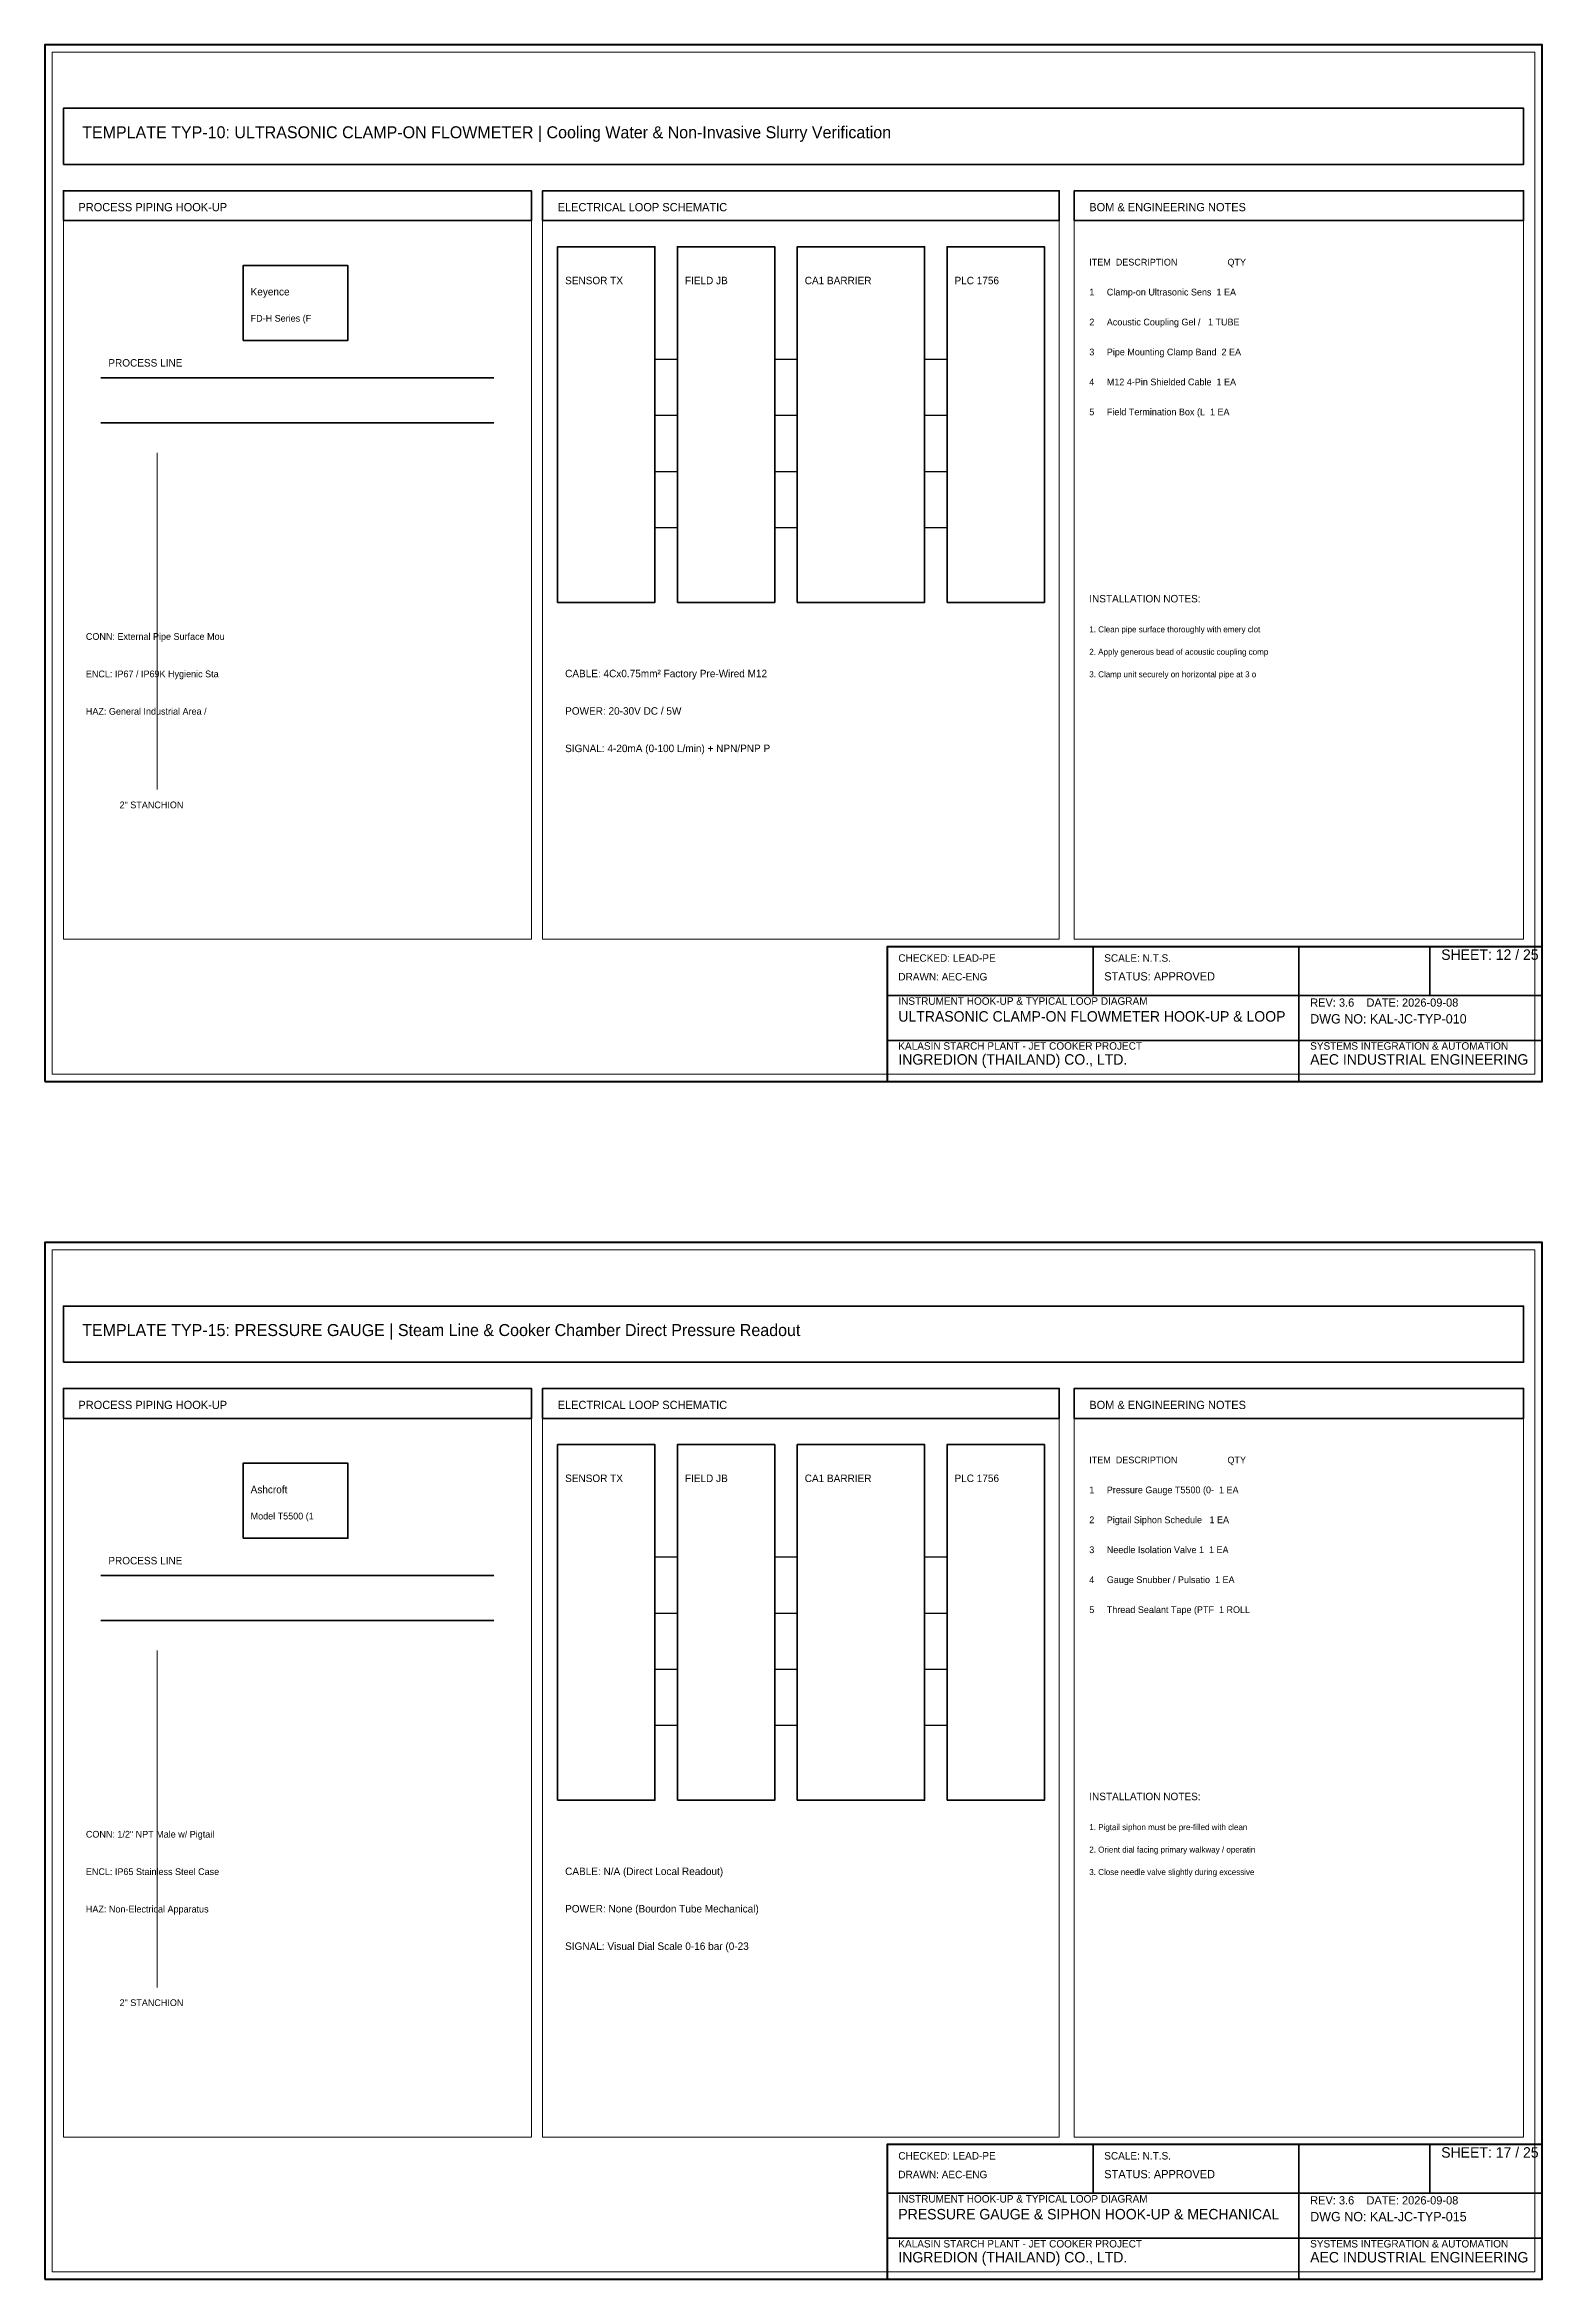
# Model space of a CAD drawing. Header units: millimetres. Extents: x 0 to 2200, y -1280 to 277.
# Drawn here: x 450 to 850, y -960 to -363 of the extents above; entities that cross this region are included whole.
import ezdxf

# ---------------------------------------------------------------- set-up
doc = ezdxf.new("R2010")
doc.units = ezdxf.units.MM
for name, color, linetype, lineweight in [('0_BORDER', 7, 'Continuous', 70), ('0_TITLE_BLOCK', 4, 'Continuous', 35), ('IE-CABLE', 6, 'Continuous', 25), ('IE-EQUIP', 2, 'Continuous', 35), ('IE-WIRE', 1, 'Continuous', 25), ('NOTATIONS', 8, 'Continuous', 18), ('RELAYS', 30, 'Continuous', 35), ('TER', 3, 'Continuous', 35), ('TEXTS', 7, 'Continuous', 25)]:
    doc.layers.add(name, color=color, linetype=linetype, lineweight=lineweight)

msp = doc.modelspace()

# ---------------------------------------------------------------- linework, layer by layer
at = {"layer": '0_BORDER'}
for points in [[(450, -640), (850, -640), (850, -363), (450, -363)], [(675, -640), (850, -640), (850, -604), (675, -604)], [(450, -960), (850, -960), (850, -683), (450, -683)], [(675, -960), (850, -960), (850, -924), (675, -924)]]:
    msp.add_lwpolyline(points, close=True, dxfattribs=at)
at = {"layer": '0_TITLE_BLOCK'}
for p, q in [((730, -617), (730, -604)), ((785, -617), (785, -604)), ((820, -617), (820, -604)), ((675, -617), (850, -617)), ((785, -640), (785, -617)), ((675, -629), (850, -629)), ((730, -937), (730, -924)), ((785, -937), (785, -924)), ((820, -937), (820, -924)), ((675, -937), (850, -937)), ((785, -960), (785, -937)), ((675, -949), (850, -949))]:
    msp.add_line(p, q, dxfattribs=at)
for points in [[(455, -410), (580, -410), (580, -402), (455, -402)], [(583, -410), (721, -410), (721, -402), (583, -402)], [(725, -410), (845, -410), (845, -402), (725, -402)], [(455, -730), (580, -730), (580, -722), (455, -722)], [(583, -730), (721, -730), (721, -722), (583, -722)], [(725, -730), (845, -730), (845, -722), (725, -722)]]:
    msp.add_lwpolyline(points, close=True, dxfattribs=at)
at = {"layer": 'IE-CABLE'}
for p, q in [((645, -447), (651, -447)), ((645, -462), (651, -462)), ((645, -477), (651, -477)), ((645, -492), (651, -492)), ((645, -767), (651, -767)), ((645, -782), (651, -782)), ((645, -797), (651, -797)), ((645, -812), (651, -812))]:
    msp.add_line(p, q, dxfattribs=at)
at = {"layer": 'IE-EQUIP'}
for p, q in [((465, -452), (570, -452)), ((465, -464), (570, -464)), ((465, -772), (570, -772)), ((465, -784), (570, -784))]:
    msp.add_line(p, q, dxfattribs=at)
for points in [[(455, -395), (845, -395), (845, -380), (455, -380)], [(587, -512), (613, -512), (613, -417), (587, -417)], [(691, -512), (717, -512), (717, -417), (691, -417)], [(503, -442), (531, -442), (531, -422), (503, -422)], [(455, -715), (845, -715), (845, -700), (455, -700)], [(587, -832), (613, -832), (613, -737), (587, -737)], [(691, -832), (717, -832), (717, -737), (691, -737)], [(503, -762), (531, -762), (531, -742), (503, -742)]]:
    msp.add_lwpolyline(points, close=True, dxfattribs=at)
at = {"layer": 'IE-WIRE'}
for p, q in [((613, -447), (619, -447)), ((685, -447), (691, -447)), ((613, -462), (619, -462)), ((685, -462), (691, -462)), ((613, -477), (619, -477)), ((685, -477), (691, -477)), ((613, -492), (619, -492)), ((685, -492), (691, -492)), ((613, -767), (619, -767)), ((685, -767), (691, -767)), ((613, -782), (619, -782)), ((685, -782), (691, -782)), ((613, -797), (619, -797)), ((685, -797), (691, -797)), ((613, -812), (619, -812)), ((685, -812), (691, -812))]:
    msp.add_line(p, q, dxfattribs=at)
at = {"layer": 'NOTATIONS'}
for p, q in [((480, -562), (480, -472)), ((480, -882), (480, -792))]:
    msp.add_line(p, q, dxfattribs=at)
for points in [[(452, -638), (848, -638), (848, -365), (452, -365)], [(455, -602), (580, -602), (580, -402), (455, -402)], [(583, -602), (721, -602), (721, -402), (583, -402)], [(725, -602), (845, -602), (845, -402), (725, -402)], [(452, -958), (848, -958), (848, -685), (452, -685)], [(455, -922), (580, -922), (580, -722), (455, -722)], [(583, -922), (721, -922), (721, -722), (583, -722)], [(725, -922), (845, -922), (845, -722), (725, -722)]]:
    msp.add_lwpolyline(points, close=True, dxfattribs=at)
at = {"layer": 'RELAYS'}
for points in [[(651, -512), (685, -512), (685, -417), (651, -417)], [(651, -832), (685, -832), (685, -737), (651, -737)]]:
    msp.add_lwpolyline(points, close=True, dxfattribs=at)
at = {"layer": 'TER'}
for points in [[(619, -512), (645, -512), (645, -417), (619, -417)], [(619, -832), (645, -832), (645, -737), (619, -737)]]:
    msp.add_lwpolyline(points, close=True, dxfattribs=at)

# ---------------------------------------------------------------- texts
at = {"layer": '0_TITLE_BLOCK'}
for s, height, p in [('TEMPLATE TYP-10: ULTRASONIC CLAMP-ON FLOWMETER | Cooling Water & Non-Invasive Slurry Verification', 3.2, (460, -388)), ('PROCESS PIPING HOOK-UP', 2.2, (459, -407.5)), ('ELECTRICAL LOOP SCHEMATIC', 2.2, (587, -407.5)), ('BOM & ENGINEERING NOTES', 2.2, (729, -407.5)), ('ITEM  DESCRIPTION                    QTY', 1.8, (729, -422)), ('INSTALLATION NOTES:', 2, (729, -512)), ('SHEET: 12 / 25', 2.8, (823, -607.5)), ('STATUS: APPROVED', 2.2, (733, -613)), ('ULTRASONIC CLAMP-ON FLOWMETER HOOK-UP & LOOP ', 2.8, (678, -624)), ('INGREDION (THAILAND) CO., LTD.', 2.8, (678, -635.5)), ('AEC INDUSTRIAL ENGINEERING', 2.8, (788, -635.5)), ('TEMPLATE TYP-15: PRESSURE GAUGE | Steam Line & Cooker Chamber Direct Pressure Readout', 3.2, (460, -708)), ('PROCESS PIPING HOOK-UP', 2.2, (459, -727.5)), ('ELECTRICAL LOOP SCHEMATIC', 2.2, (587, -727.5)), ('BOM & ENGINEERING NOTES', 2.2, (729, -727.5)), ('ITEM  DESCRIPTION                    QTY', 1.8, (729, -742)), ('INSTALLATION NOTES:', 2, (729, -832)), ('SHEET: 17 / 25', 2.8, (823, -927.5)), ('STATUS: APPROVED', 2.2, (733, -933)), ('PRESSURE GAUGE & SIPHON HOOK-UP & MECHANICAL ', 2.8, (678, -944)), ('INGREDION (THAILAND) CO., LTD.', 2.8, (678, -955.5)), ('AEC INDUSTRIAL ENGINEERING', 2.8, (788, -955.5))]:
    msp.add_text(s, height=height, dxfattribs=at).set_placement(p)
at = {"layer": 'IE-CABLE'}
for s, p in [('CABLE: 4Cx0.75mm² Factory Pre-Wired M12', (589, -532)), ('CABLE: N/A (Direct Local Readout)', (589, -852))]:
    msp.add_text(s, height=2, dxfattribs=at).set_placement(p)
at = {"layer": 'NOTATIONS'}
for s, height, p in [('FD-H Series (F', 1.8, (505, -437)), ('1. Clean pipe surface thoroughly with emery clot', 1.6, (729, -520)), ('2. Apply generous bead of acoustic coupling comp', 1.6, (729, -526)), ('3. Clamp unit securely on horizontal pipe at 3 o', 1.6, (729, -532)), ('2" STANCHION', 1.8, (470, -567)), ('Model T5500 (1', 1.8, (505, -757)), ('1. Pigtail siphon must be pre-filled with clean ', 1.6, (729, -840)), ('2. Orient dial facing primary walkway / operatin', 1.6, (729, -846)), ('3. Close needle valve slightly during excessive ', 1.6, (729, -852)), ('2" STANCHION', 1.8, (470, -887))]:
    msp.add_text(s, height=height, dxfattribs=at).set_placement(p)
at = {"layer": 'TER'}
for p in [(621, -427), (621, -747)]:
    msp.add_text('FIELD JB', height=2, dxfattribs=at).set_placement(p)
at = {"layer": 'TEXTS'}
for s, height, p in [('Keyence', 2, (505, -430)), ('SENSOR TX', 2, (589, -427)), ('CA1 BARRIER', 2, (653, -427)), ('PLC 1756', 2, (693, -427)), ('1     Clamp-on Ultrasonic Sens  1 EA', 1.8, (729, -430)), ('2     Acoustic Coupling Gel /   1 TUBE', 1.8, (729, -438)), ('PROCESS LINE', 2, (467, -449)), ('3     Pipe Mounting Clamp Band  2 EA', 1.8, (729, -446)), ('4     M12 4-Pin Shielded Cable  1 EA', 1.8, (729, -454)), ('5     Field Termination Box (L  1 EA', 1.8, (729, -462)), ('CONN: External Pipe Surface Mou', 1.8, (461, -522)), ('ENCL: IP67 / IP69K Hygienic Sta', 1.8, (461, -532)), ('HAZ: General Industrial Area /', 1.8, (461, -542)), ('POWER: 20-30V DC / 5W', 2, (589, -542)), ('SIGNAL: 4-20mA (0-100 L/min) + NPN/PNP P', 2, (589, -552)), ('CHECKED: LEAD-PE', 2, (678, -608)), ('SCALE: N.T.S.', 2, (733, -608)), ('DRAWN: AEC-ENG', 2, (678, -613)), ('INSTRUMENT HOOK-UP & TYPICAL LOOP DIAGRAM', 2, (678, -619.5)), ('REV: 3.6    DATE: 2026-09-08', 2.2, (788, -620)), ('DWG NO: KAL-JC-TYP-010', 2.5, (788, -624.5)), ('KALASIN STARCH PLANT - JET COOKER PROJECT', 2, (678, -631.5)), ('SYSTEMS INTEGRATION & AUTOMATION', 2, (788, -631.5)), ('SENSOR TX', 2, (589, -747)), ('CA1 BARRIER', 2, (653, -747)), ('PLC 1756', 2, (693, -747)), ('Ashcroft', 2, (505, -750)), ('1     Pressure Gauge T5500 (0-  1 EA', 1.8, (729, -750)), ('2     Pigtail Siphon Schedule   1 EA', 1.8, (729, -758)), ('3     Needle Isolation Valve 1  1 EA', 1.8, (729, -766)), ('PROCESS LINE', 2, (467, -769)), ('4     Gauge Snubber / Pulsatio  1 EA', 1.8, (729, -774)), ('5     Thread Sealant Tape (PTF  1 ROLL', 1.8, (729, -782)), ('CONN: 1/2" NPT Male w/ Pigtail ', 1.8, (461, -842)), ('ENCL: IP65 Stainless Steel Case', 1.8, (461, -852)), ('HAZ: Non-Electrical Apparatus ', 1.8, (461, -862)), ('POWER: None (Bourdon Tube Mechanical)', 2, (589, -862)), ('SIGNAL: Visual Dial Scale 0-16 bar (0-23', 2, (589, -872)), ('CHECKED: LEAD-PE', 2, (678, -928)), ('DRAWN: AEC-ENG', 2, (678, -933)), ('SCALE: N.T.S.', 2, (733, -928)), ('INSTRUMENT HOOK-UP & TYPICAL LOOP DIAGRAM', 2, (678, -939.5)), ('REV: 3.6    DATE: 2026-09-08', 2.2, (788, -940)), ('DWG NO: KAL-JC-TYP-015', 2.5, (788, -944.5)), ('KALASIN STARCH PLANT - JET COOKER PROJECT', 2, (678, -951.5)), ('SYSTEMS INTEGRATION & AUTOMATION', 2, (788, -951.5))]:
    msp.add_text(s, height=height, dxfattribs=at).set_placement(p)

doc.saveas('drawing.dxf')
